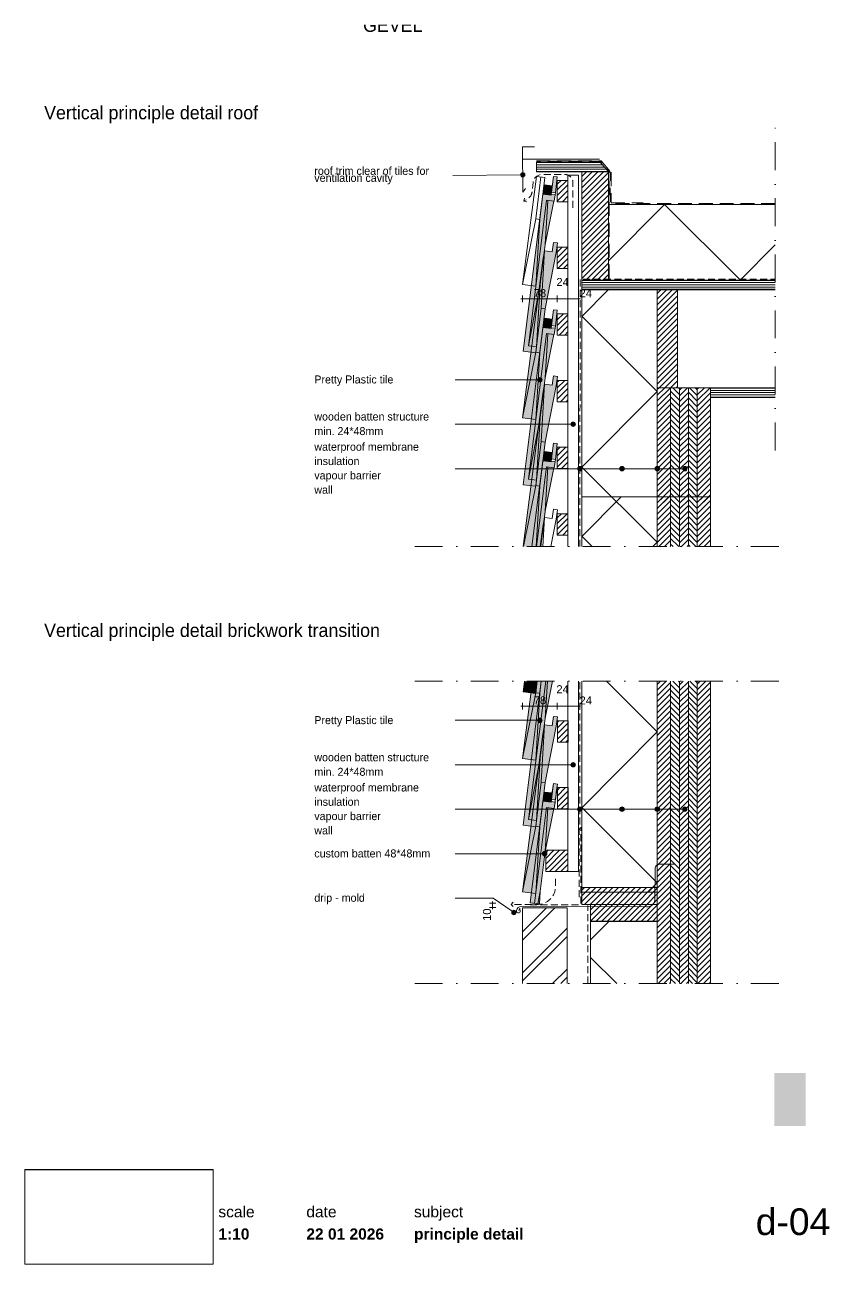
# Paper-space layout 'd-04 principle detail' of a CAD drawing. Header units: millimetres. Extents: x 14 to 195, y 11 to 290.
import ezdxf
from ezdxf.xclip import XClip

# ---------------------------------------------------------------- set-up
doc = ezdxf.new("R2010")
doc.units = ezdxf.units.MM
doc.header["$MEASUREMENT"] = 0
doc.header["$XCLIPFRAME"] = 0
for name, pattern in [('B0302', [12.51, 6.26, -3.125, 0, -3.125]), ('B0701', [2.3412, 1.56, -0.7812]), ('B0703', [4.687, 3.125, -1.562]), ('Wipeout_Contour', [1000, 0, -1000])]:
    doc.linetypes.add(name, pattern=pattern)
for name, color, linetype in [('#01', 7, 'Continuous'), ('00 tegels', 7, 'Continuous'), ('Dim - 1_50_100', 7, 'Continuous'), ('Info - 1_50_100', 7, 'Continuous'), ('Info - 1_5_10', 7, 'Continuous'), ('Info - Nederlands', 7, 'Continuous')]:
    doc.layers.add(name, color=color, linetype=linetype)
doc.styles.add('GENERATED_STYLE_1', font='HelveticaNeue.ttc')
doc.styles.add('GENERATED_STYLE_2', font='HelveticaNeue.ttc')
doc.styles.add('GENERATED_STYLE_3', font='Helvetica.ttc')
doc.styles.add('GENERATED_STYLE_4', font='')
doc.styles.get('GENERATED_STYLE_4').set_extended_font_data('Work Sans')
picture_1 = doc.add_image_def('image1.png', size_in_pixel=(317, 159))
pattern_1 = [(45, (-724.6714, -74.7153), (-0.6363961, 0.6363961), [])]
pattern_2 = [(315, (-724.6714, -74.7153), (0.6363961, 0.6363961), [])]
pattern_3 = [(45, (-874.6714, -33.9487), (-0.6363961, 0.6363961), [])]
pattern_4 = [(315, (-874.6714, -33.9487), (0.6363961, 0.6363961), [])]

# ---------------------------------------------------------------- blocks, each defined once
blk = doc.blocks.new('Drawing_1_1', base_point=(-200, 60))
at = {"color": 2, "linetype": 'Continuous', "lineweight": 0}
for s, insert, char_height, attachment_point, style in [('\\A1;{\\pql;\\fHelvetica Neue|b0|i0|c0|p0;\\W1.000000;date}', (77.08, 24.14), 2.5, 1, 'GENERATED_STYLE_1'), ('\\A1;{\\pql;\\fHelvetica Neue|b0|i0|c0|p0;\\W1.000000;subject}', (101.31, 24.14), 2.5, 1, 'GENERATED_STYLE_1'), ('\\A1;{\\pqr;\\fHelvetica Neue|b0|i0|c0|p0;\\W1.000000;d-04}', (195, 23.65), 6, 3, 'GENERATED_STYLE_1'), ('\\A1;{\\pql;\\fHelvetica Neue|b1|i0|c0|p0;\\W1.000000;22 01 2026}', (77.08, 19.14), 2.5, 1, 'GENERATED_STYLE_2'), ('\\A1;{\\pql;\\fHelvetica Neue|b1|i0|c0|p0;\\W1.000000;principle detail}', (101.31, 19.14), 2.5, 1, 'GENERATED_STYLE_2')]:
    blk.add_mtext(s, dxfattribs=dict(at, insert=insert, char_height=char_height, attachment_point=attachment_point, style=style))
at = {"color": 254, "linetype": 'Wipeout_Contour', "lineweight": 0, "ltscale": 174.062972}
blk.add_wipeout([(13.71, 11.09), (56.11, 11.09), (56.11, 32.35), (13.71, 32.35)], dxfattribs=at)
at = {"color": 2, "linetype": 'Continuous', "lineweight": 0, "char_height": 2.5, "attachment_point": 1}
for s, insert, style in [('\\A1;{\\pql;\\fHelvetica Neue|b0|i0|c0|p0;\\W1.000000;scale}', (57.28, 24.14), 'GENERATED_STYLE_1'), ('\\A1;{\\pql;\\fHelvetica Neue|b1|i0|c0|p0;\\W1.000000;1:10}', (57.28, 19.14), 'GENERATED_STYLE_2')]:
    blk.add_mtext(s, dxfattribs=dict(at, insert=insert, style=style))
at = {"color": 9, "lineweight": 0}
image = blk.add_image(picture_1, insert=(13.71, 11.09), size_in_units=(42.4, 21.27), dxfattribs=at)
image.set_boundary_path([(-0.5, -0.5), (316.5, 158.5)])
blk = doc.blocks.new('Drawing_2_1', base_point=(-724.67, -74.72))
at = {"layer": '#01', "linetype": 'Continuous', "lineweight": 0, "true_color": 0x000000}
for points in [[(125.28, 256.15), (125.32, 255.95), (125.43, 255.79), (125.59, 255.68), (125.78, 255.65), (125.97, 255.68), (126.14, 255.79), (126.24, 255.95), (126.28, 256.15), (126.24, 256.34), (126.14, 256.5), (125.97, 256.61), (125.78, 256.65), (125.59, 256.61), (125.43, 256.5), (125.32, 256.34)], [(129.13, 210.03), (129.17, 209.83), (129.28, 209.67), (129.44, 209.56), (129.63, 209.53), (129.82, 209.56), (129.98, 209.67), (130.09, 209.83), (130.13, 210.03), (130.09, 210.22), (129.98, 210.38), (129.82, 210.49), (129.63, 210.53), (129.44, 210.49), (129.28, 210.38), (129.17, 210.22)], [(136.63, 200.03), (136.67, 199.83), (136.78, 199.67), (136.94, 199.56), (137.13, 199.53), (137.32, 199.56), (137.49, 199.67), (137.6, 199.83), (137.63, 200.03), (137.6, 200.22), (137.49, 200.38), (137.32, 200.49), (137.13, 200.53), (136.94, 200.49), (136.78, 200.38), (136.67, 200.22)], [(138.15, 190.03), (138.19, 189.83), (138.3, 189.67), (138.46, 189.56), (138.65, 189.53), (138.84, 189.56), (139, 189.67), (139.11, 189.83), (139.15, 190.03), (139.11, 190.22), (139, 190.38), (138.84, 190.49), (138.65, 190.53), (138.46, 190.49), (138.3, 190.38), (138.19, 190.22)], [(147.62, 190.03), (147.66, 189.83), (147.77, 189.67), (147.93, 189.56), (148.12, 189.53), (148.31, 189.56), (148.47, 189.67), (148.58, 189.83), (148.62, 190.03), (148.58, 190.22), (148.47, 190.38), (148.31, 190.49), (148.12, 190.53), (147.93, 190.49), (147.77, 190.38), (147.66, 190.22)], [(155.56, 190.03), (155.6, 189.83), (155.71, 189.67), (155.87, 189.56), (156.06, 189.53), (156.26, 189.56), (156.42, 189.67), (156.53, 189.83), (156.56, 190.03), (156.53, 190.22), (156.42, 190.38), (156.26, 190.49), (156.06, 190.53), (155.87, 190.49), (155.71, 190.38), (155.6, 190.22)], [(161.78, 190.03), (161.82, 189.83), (161.93, 189.67), (162.09, 189.56), (162.28, 189.53), (162.48, 189.56), (162.64, 189.67), (162.75, 189.83), (162.78, 190.03), (162.75, 190.22), (162.64, 190.38), (162.48, 190.49), (162.28, 190.53), (162.09, 190.49), (161.93, 190.38), (161.82, 190.22)]]:
    blk.add_hatch(color=18, dxfattribs=at).paths.add_polyline_path(points)
at = {"layer": '00 tegels', "linetype": 'Continuous', "lineweight": 0, "true_color": 0xe4e7e8}
for points in [[(133.56, 255.67), (132.67, 255.78), (132.22, 252.22), (133.12, 252.11)], [(128.71, 216.07), (128.89, 217.47), (127.04, 217.7), (131.16, 250.41), (132.88, 250.2), (133.06, 251.61), (132.16, 251.72), (132.14, 251.57), (130.3, 251.81), (125.84, 216.43)], [(133.56, 225.67), (132.67, 225.78), (132.22, 222.22), (133.12, 222.11)], [(128.71, 186.07), (128.89, 187.47), (127.04, 187.7), (131.16, 220.41), (132.88, 220.2), (133.06, 221.61), (132.16, 221.72), (132.14, 221.57), (130.3, 221.81), (125.84, 186.43)], [(133.56, 195.67), (132.67, 195.78), (132.22, 192.22), (133.12, 192.11)], [(130.3, 191.81), (127.86, 172.5), (128.9, 172.5), (131.16, 190.41), (132.88, 190.2), (133.06, 191.61), (132.16, 191.72), (132.14, 191.57)]]:
    blk.add_hatch(color=254, dxfattribs=at).paths.add_polyline_path(points)
at = {"layer": '00 tegels', "linetype": 'Continuous', "lineweight": 0, "true_color": 0xffffff}
for points in [[(128.72, 201.09), (129.59, 216.1), (130.84, 226.02), (133.3, 238.68), (133.57, 240.8), (132.67, 240.91), (132.4, 238.81), (130.71, 239.02), (130.29, 236.91), (125.75, 201.47)], [(130.29, 206.91), (125.88, 172.5), (128.8, 172.5), (129.59, 186.1), (130.84, 196.02), (133.3, 208.68), (133.57, 210.8), (132.67, 210.91), (132.4, 208.81), (130.71, 209.02)]]:
    blk.add_hatch(color=7, dxfattribs=at).paths.add_polyline_path(points)
at = {"layer": 'Info - 1_50_100', "linetype": 'Continuous', "lineweight": 0, "true_color": 0x000000}
h = blk.add_hatch(dxfattribs=at)
h.set_pattern_fill('325_Houtachtig_plaatmate_E0', color=18, style=0, pattern_type=2)
h.set_pattern_definition([(0, (212.89555, 257.8889), (0, 0.5), [])])
h.paths.add_polyline_path([(145.06, 256.79), (143.19, 258.99), (128.87, 258.99), (128.87, 256.79)])
h = blk.add_hatch(dxfattribs=at)
h.set_pattern_fill('415_Isolatie_ruit_0001', color=18, style=0, pattern_type=2)
h.set_pattern_definition([(135.15, (140.785, 232.472), (16.881, 16.97), []), (225.15, (140.785, 232.472), (-17.06, 16.97), [])])
h.paths.add_polyline_path([(182.6, 249.47), (145.06, 249.47), (145.06, 232.47), (182.6, 232.47)])
h = blk.add_hatch(dxfattribs=at)
h.set_pattern_fill('325_Houtachtig_plaatmate_E0', color=18, style=0, pattern_type=2)
h.set_pattern_definition([(0, (222.22263, 231.37245), (0, 0.5), [])])
h.paths.add_polyline_path([(139.06, 230.27), (182.6, 230.27), (182.6, 232.47), (139.06, 232.47)])
h = blk.add_hatch(dxfattribs=at)
h.set_pattern_fill('415_Isolatie_ruit_0001', color=18, style=0, pattern_type=2)
h.set_pattern_definition([(45.15, (139.065, 224.284), (-16.97, 16.881), []), (135.15, (139.065, 224.284), (16.97, 17.06), [])])
h.paths.add_polyline_path([(139.06, 230.27), (139.06, 172.5), (156.06, 172.5), (156.06, 230.27)])
h = blk.add_hatch(dxfattribs=at)
h.set_pattern_fill('310_Naaldhout__01__0001', color=18, style=0, pattern_type=2)
h.set_pattern_definition(pattern_1)
h.paths.add_polyline_path([(156.06, 208.24), (156.06, 172.5), (159.06, 172.5), (159.06, 208.24)])
h = blk.add_hatch(dxfattribs=at)
h.set_pattern_fill('310_Naaldhout__02__0001', color=18, style=0, pattern_type=2)
h.set_pattern_definition(pattern_2)
h.paths.add_polyline_path([(159.06, 208.24), (159.06, 172.5), (161.06, 172.5), (161.06, 208.24)])
h = blk.add_hatch(dxfattribs=at)
h.set_pattern_fill('310_Naaldhout__01__0001', color=18, style=0, pattern_type=2)
h.set_pattern_definition(pattern_1)
h.paths.add_polyline_path([(161.06, 208.24), (161.06, 172.5), (163.06, 172.5), (163.06, 208.24)])
h = blk.add_hatch(dxfattribs=at)
h.set_pattern_fill('310_Naaldhout__02__0001', color=18, style=0, pattern_type=2)
h.set_pattern_definition(pattern_2)
h.paths.add_polyline_path([(163.06, 208.24), (163.06, 172.5), (165.06, 172.5), (165.06, 208.24)])
h = blk.add_hatch(dxfattribs=at)
h.set_pattern_fill('310_Naaldhout__01__0001', color=18, style=0, pattern_type=2)
h.set_pattern_definition(pattern_1)
h.paths.add_polyline_path([(165.06, 208.24), (165.06, 172.5), (168.06, 172.5), (168.06, 208.24)])
h = blk.add_hatch(dxfattribs=at)
h.set_pattern_fill('325_Houtachtig_plaatmate_E0', color=18, style=0, pattern_type=2)
h.set_pattern_definition([(0, (251.22263, 207.14105), (0, 0.5), [])])
h.paths.add_polyline_path([(168.06, 206.04), (182.6, 206.04), (182.6, 208.24), (168.06, 208.24)])
h = blk.add_hatch(dxfattribs=at)
h.set_pattern_fill('415_Isolatie_ruit_0001', color=18, style=0, pattern_type=2)
h.set_pattern_definition([(45.152, (139.065, 106.92), (-16.97, 16.881), []), (135.152, (139.065, 106.92), (16.97, 17.0605), [])])
h.paths.add_polyline_path([(139.06, 183.73), (139.06, 172.5), (156.06, 172.5), (156.06, 183.73)])
h = blk.add_hatch(dxfattribs=at)
h.set_pattern_fill('310_Naaldhout__01__0001', color=18, style=0, pattern_type=2)
h.set_pattern_definition(pattern_1)
h.paths.add_polyline_path([(156.06, 183.73), (156.06, 172.5), (159.06, 172.5), (159.06, 183.73)])
h = blk.add_hatch(dxfattribs=at)
h.set_pattern_fill('310_Naaldhout__02__0001', color=18, style=0, pattern_type=2)
h.set_pattern_definition(pattern_2)
h.paths.add_polyline_path([(159.06, 183.73), (159.06, 172.5), (161.06, 172.5), (161.06, 183.73)])
h = blk.add_hatch(dxfattribs=at)
h.set_pattern_fill('310_Naaldhout__01__0001', color=18, style=0, pattern_type=2)
h.set_pattern_definition(pattern_1)
h.paths.add_polyline_path([(161.06, 183.73), (161.06, 172.5), (163.06, 172.5), (163.06, 183.73)])
h = blk.add_hatch(dxfattribs=at)
h.set_pattern_fill('310_Naaldhout__02__0001', color=18, style=0, pattern_type=2)
h.set_pattern_definition(pattern_2)
h.paths.add_polyline_path([(163.06, 183.73), (163.06, 172.5), (165.06, 172.5), (165.06, 183.73)])
h = blk.add_hatch(dxfattribs=at)
h.set_pattern_fill('310_Naaldhout__01__0001', color=18, style=0, pattern_type=2)
h.set_pattern_definition(pattern_1)
h.paths.add_polyline_path([(165.06, 183.73), (165.06, 172.5), (168.06, 172.5), (168.06, 183.73)])
at = {"layer": 'Info - 1_5_10', "linetype": 'Continuous', "lineweight": 0, "true_color": 0x99a3a6}
h = blk.add_hatch(dxfattribs=at)
h.set_pattern_fill('310_Naaldhout__01__0001', color=253, style=0, pattern_type=2)
h.set_pattern_definition(pattern_1)
h.paths.add_polyline_path([(139.06, 256.79), (139.06, 232.47), (145.06, 232.47), (145.06, 256.79)])
at = {"layer": 'Info - 1_5_10', "linetype": 'Continuous', "lineweight": 0, "true_color": 0xe9ebeb}
for points in [[(130.7, 253.89), (130.3, 251.81), (132.14, 251.57), (132.41, 253.68)], [(131.04, 250.43), (127.04, 217.7), (128.89, 217.47), (129.72, 231.48), (130.85, 240.48), (132.74, 250.21)], [(130.7, 223.89), (130.3, 221.81), (132.14, 221.57), (132.41, 223.68)], [(131.04, 220.43), (127.04, 187.7), (128.89, 187.47), (129.72, 201.48), (130.85, 210.48), (132.74, 220.21)], [(130.7, 193.89), (130.3, 191.81), (132.14, 191.57), (132.41, 193.68)], [(131.04, 190.43), (128.85, 172.5), (129.85, 172.5), (130.85, 180.48), (132.74, 190.21)]]:
    blk.add_hatch(color=254, dxfattribs=at).paths.add_polyline_path(points)
at = {"layer": 'Info - 1_5_10', "linetype": 'Continuous', "lineweight": 0, "true_color": 0x99a3a6}
h = blk.add_hatch(dxfattribs=at)
h.set_pattern_fill('310_Naaldhout__01__0001', color=253, style=0, pattern_type=2)
h.set_pattern_definition(pattern_1)
h.paths.add_polyline_path([(133.56, 254.89), (133.56, 250.09), (135.96, 250.09), (135.96, 254.89)])
h = blk.add_hatch(dxfattribs=at)
h.set_pattern_fill('310_Naaldhout__01__0001', color=253, style=0, pattern_type=2)
h.set_pattern_definition(pattern_1)
h.paths.add_polyline_path([(133.56, 239.89), (133.56, 235.09), (135.96, 235.09), (135.96, 239.89)])
h = blk.add_hatch(dxfattribs=at)
h.set_pattern_fill('310_Naaldhout__01__0001', color=253, style=0, pattern_type=2)
h.set_pattern_definition(pattern_1)
h.paths.add_polyline_path([(156.06, 230.27), (156.06, 208.24), (160.62, 208.24), (160.62, 230.27)])
h = blk.add_hatch(dxfattribs=at)
h.set_pattern_fill('310_Naaldhout__01__0001', color=253, style=0, pattern_type=2)
h.set_pattern_definition(pattern_1)
h.paths.add_polyline_path([(133.56, 224.89), (133.56, 220.09), (135.96, 220.09), (135.96, 224.89)])
h = blk.add_hatch(dxfattribs=at)
h.set_pattern_fill('310_Naaldhout__01__0001', color=253, style=0, pattern_type=2)
h.set_pattern_definition(pattern_1)
h.paths.add_polyline_path([(133.56, 209.89), (133.56, 205.09), (135.96, 205.09), (135.96, 209.89)])
h = blk.add_hatch(dxfattribs=at)
h.set_pattern_fill('310_Naaldhout__01__0001', color=253, style=0, pattern_type=2)
h.set_pattern_definition(pattern_1)
h.paths.add_polyline_path([(133.56, 194.89), (133.56, 190.09), (135.96, 190.09), (135.96, 194.89)])
h = blk.add_hatch(dxfattribs=at)
h.set_pattern_fill('310_Naaldhout__01__0001', color=253, style=0, pattern_type=2)
h.set_pattern_definition(pattern_1)
h.paths.add_polyline_path([(133.56, 179.89), (133.56, 175.09), (135.96, 175.09), (135.96, 179.89)])
at = {"layer": '#01', "color": 9, "linetype": 'Continuous', "lineweight": 0}
for p, q in [((125.28, 256.14), (110.06, 255.98)), ((132.22, 252.22), (132.16, 251.72)), ((133.12, 252.11), (133.06, 251.61)), ((132.22, 222.22), (132.16, 221.72)), ((133.12, 222.11), (133.06, 221.61)), ((129.13, 210.03), (110.55, 210.03)), ((136.63, 200.03), (110.55, 200.03)), ((155.56, 190.03), (110.55, 190.03)), ((138.15, 190.03), (110.55, 190.03)), ((161.78, 190.03), (116.77, 190.03)), ((147.62, 190.03), (118.95, 190.03)), ((132.22, 192.22), (132.16, 191.72)), ((133.12, 192.11), (133.06, 191.61))]:
    blk.add_line(p, q, dxfattribs=at)
at = {"layer": '#01', "color": 4, "linetype": 'Continuous', "lineweight": 0, "flags": 128}
blk.add_lwpolyline([(156.06, 172.5), (156.06, 183.73), (168.06, 183.73), (168.06, 172.5)], dxfattribs=at)
at = {"layer": '#01', "color": 1, "linetype": 'Continuous', "lineweight": 0}
for centre in [(125.78, 256.15), (129.63, 210.03), (137.13, 200.03), (138.65, 190.03), (148.12, 190.03), (156.06, 190.03), (162.28, 190.03)]:
    blk.add_circle(centre, 0.5, dxfattribs=at)
at = {"layer": '00 tegels', "color": 9, "linetype": 'Continuous', "lineweight": 0}
blk.add_line((125.76, 259.63), (143.08, 259.63), dxfattribs=at)
at = {"layer": '00 tegels', "color": 253, "linetype": 'Continuous', "lineweight": 0, "true_color": 0x99a3a6}
for p, q in [((125.75, 231.47), (128.87, 255.79)), ((128.69, 246.22), (129.88, 255.66)), ((129.88, 255.66), (128.69, 246.22)), ((128.87, 255.79), (130.78, 255.55)), ((130.78, 255.55), (129.59, 246.1)), ((125.75, 231.47), (128.69, 246.22)), ((128.69, 246.22), (125.75, 231.47)), ((129.59, 246.1), (128.69, 246.22)), ((128.69, 246.22), (129.59, 246.1)), ((129.59, 246.1), (128.72, 231.09)), ((132.4, 238.81), (132.67, 240.91)), ((132.67, 240.91), (133.57, 240.8)), ((133.57, 240.8), (133.3, 238.68)), ((129.94, 226.14), (130.71, 239.02)), ((130.71, 239.02), (129.94, 226.14)), ((130.29, 236.91), (130.71, 239.02)), ((130.71, 239.02), (132.4, 238.81)), ((133.3, 238.68), (130.84, 226.02)), ((125.75, 201.47), (130.29, 236.91)), ((128.72, 231.09), (125.75, 231.47)), ((128.69, 216.22), (129.94, 226.14)), ((129.94, 226.14), (128.69, 216.22)), ((130.84, 226.02), (129.59, 216.1)), ((130.84, 226.02), (129.94, 226.14)), ((129.94, 226.14), (130.84, 226.02)), ((125.75, 201.47), (128.69, 216.22)), ((128.69, 216.22), (125.75, 201.47)), ((129.59, 216.1), (128.69, 216.22)), ((128.69, 216.22), (129.59, 216.1)), ((129.59, 216.1), (128.72, 201.09)), ((132.4, 208.81), (132.67, 210.91)), ((132.67, 210.91), (133.57, 210.8)), ((133.57, 210.8), (133.3, 208.68)), ((125.88, 172.5), (130.29, 206.91)), ((129.94, 196.14), (130.71, 209.02)), ((130.71, 209.02), (129.94, 196.14)), ((130.29, 206.91), (130.71, 209.02)), ((130.71, 209.02), (132.4, 208.81)), ((133.3, 208.68), (130.84, 196.02)), ((128.72, 201.09), (125.75, 201.47)), ((128.69, 186.22), (129.94, 196.14)), ((129.94, 196.14), (128.69, 186.22)), ((130.84, 196.02), (129.59, 186.1)), ((130.84, 196.02), (129.94, 196.14)), ((129.94, 196.14), (130.84, 196.02)), ((125.96, 172.5), (128.69, 186.22)), ((128.69, 186.22), (125.96, 172.5)), ((129.59, 186.1), (128.69, 186.22)), ((128.69, 186.22), (129.59, 186.1)), ((129.59, 186.1), (128.8, 172.5)), ((130.29, 176.92), (130.71, 179.03)), ((130.32, 172.5), (130.71, 179.03)), ((130.71, 179.03), (130.32, 172.5)), ((130.71, 179.03), (132.4, 178.82)), ((133.3, 178.69), (132.1, 172.5)), ((132.4, 178.82), (132.67, 180.92)), ((132.67, 180.92), (133.57, 180.81)), ((133.57, 180.81), (133.3, 178.69)), ((129.73, 172.5), (130.29, 176.92))]:
    blk.add_line(p, q, dxfattribs=at)
at = {"layer": '00 tegels', "color": 9, "linetype": 'Continuous', "lineweight": 0, "flags": 128}
for points in [[(126.39, 253.08), (125.82, 252.22), (125.72, 262.39), (128.46, 262.43)], [(132.41, 253.68), (130.7, 253.89), (130.3, 251.81)], [(132.33, 253.11), (132.27, 252.62)], [(132.74, 250.21), (130.85, 240.48), (131.43, 250.38)], [(129.72, 231.48), (130.85, 240.48)], [(132.41, 223.68), (130.7, 223.89), (130.3, 221.81)], [(132.33, 223.11), (132.27, 222.62)], [(132.74, 220.21), (130.85, 210.48), (131.43, 220.38)], [(129.72, 201.48), (130.85, 210.48)], [(132.41, 193.68), (130.7, 193.89), (130.3, 191.81)], [(132.33, 193.11), (132.27, 192.62)], [(132.74, 190.21), (130.85, 180.48), (131.43, 190.38)], [(129.85, 172.5), (130.85, 180.48)]]:
    blk.add_lwpolyline(points, dxfattribs=at)
at = {"layer": '00 tegels', "color": 2, "linetype": 'Continuous', "lineweight": 0, "flags": 128}
for points in [[(133.56, 255.67), (132.67, 255.78), (132.22, 252.22), (133.12, 252.11)], [(128.71, 216.07), (128.89, 217.47), (127.04, 217.7), (131.16, 250.41), (132.88, 250.2), (133.06, 251.61), (132.16, 251.72), (132.14, 251.57), (130.3, 251.81), (125.84, 216.43)], [(133.56, 225.67), (132.67, 225.78), (132.22, 222.22), (133.12, 222.11)], [(128.71, 186.07), (128.89, 187.47), (127.04, 187.7), (131.16, 220.41), (132.88, 220.2), (133.06, 221.61), (132.16, 221.72), (132.14, 221.57), (130.3, 221.81), (125.84, 186.43)], [(133.56, 195.67), (132.67, 195.78), (132.22, 192.22), (133.12, 192.11)]]:
    blk.add_lwpolyline(points, close=True, dxfattribs=at)
at = {"layer": '00 tegels', "color": 9, "linetype": 'Continuous', "lineweight": 0, "flags": 128}
for points in [[(128.89, 217.47), (129.72, 231.48), (127.04, 217.7)], [(128.89, 187.47), (129.72, 201.48), (127.04, 187.7)]]:
    blk.add_lwpolyline(points, close=True, dxfattribs=at)
at = {"layer": '00 tegels', "color": 2, "linetype": 'Continuous', "lineweight": 0, "flags": 128}
blk.add_lwpolyline([(128.9, 172.5), (131.16, 190.41), (132.88, 190.2), (133.06, 191.61), (132.16, 191.72), (132.14, 191.57), (130.3, 191.81), (127.86, 172.5)], dxfattribs=at)
at = {"layer": 'Dim - 1_50_100', "color": 1, "linetype": 'Continuous', "lineweight": 0}
for p, q in [((125.75, 227.49), (125.75, 228.99)), ((133.56, 227.49), (133.56, 228.99)), ((135.96, 227.49), (135.96, 228.99)), ((138.36, 227.49), (138.36, 228.99)), ((125.35, 228.24), (125.75, 228.24)), ((125.75, 228.24), (133.56, 228.24)), ((133.56, 228.24), (135.96, 228.24)), ((135.96, 228.24), (138.36, 228.24)), ((138.36, 228.24), (138.76, 228.24))]:
    blk.add_line(p, q, dxfattribs=at)
at = {"layer": 'Info - 1_50_100', "color": 2, "linetype": 'B0703', "lineweight": 0}
for p, q in [((128.85, 259.29), (143.45, 259.29)), ((143.45, 259.29), (145.66, 256.7)), ((145.66, 256.7), (145.66, 249.86)), ((145.66, 249.86), (152.9, 249.86))]:
    blk.add_line(p, q, dxfattribs=at)
at = {"layer": 'Info - 1_50_100', "color": 9, "linetype": 'Continuous', "lineweight": 0}
for q in [(126.15, 250.86), (126.71, 250.03)]:
    blk.add_line((126.01, 250.17), q, dxfattribs=at)
at = {"layer": 'Info - 1_50_100', "color": 3, "linetype": 'Continuous', "lineweight": 0}
for p, q in [((182.6, 230.27), (160.62, 230.27)), ((160.62, 230.27), (160.62, 208.24)), ((182.6, 208.24), (168.06, 208.24)), ((156.06, 172.5), (156.06, 180.95))]:
    blk.add_line(p, q, dxfattribs=at)
at = {"layer": 'Info - 1_50_100', "color": 4, "linetype": 'Continuous', "lineweight": 0}
for p, q in [((156.06, 172.5), (156.06, 208.24)), ((168.06, 208.24), (156.06, 208.24)), ((168.06, 172.5), (168.06, 208.24))]:
    blk.add_line(p, q, dxfattribs=at)
at = {"layer": 'Info - 1_50_100', "color": 2, "linetype": 'B0703', "lineweight": 0, "flags": 128}
for points in [[(182.6, 249.67), (145.49, 249.67), (145.49, 256.6), (143.28, 259.19), (128.87, 259.19)], [(145.26, 232.82), (145.26, 256.13)]]:
    blk.add_lwpolyline(points, dxfattribs=at)
at = {"layer": 'Info - 1_50_100', "color": 9, "linetype": 'Continuous', "lineweight": 0, "flags": 128}
blk.add_lwpolyline([(145.06, 256.79), (143.19, 258.99), (128.87, 258.99), (128.87, 256.79)], close=True, dxfattribs=at)
at = {"layer": 'Info - 1_50_100', "color": 9, "linetype": 'B0701', "lineweight": 0, "flags": 128}
blk.add_lwpolyline([(137.07, 248.72), (137.07, 254.2, 0.414214), (135.42, 256.2), (130.11, 256.2, 0.381601), (128.12, 254.43), (127.87, 252.26, -0.222166), (126.99, 250.81), (126.01, 250.17)], format="xyb", dxfattribs=at)
at = {"layer": 'Info - 1_50_100', "color": 9, "linetype": 'Continuous', "lineweight": 0, "flags": 128}
for points in [[(135.96, 172.5), (135.96, 256.09), (138.36, 256.09), (138.36, 172.5)], [(182.6, 232.47), (139.06, 232.47), (139.06, 230.27), (182.6, 230.27)], [(156.06, 172.5), (156.06, 208.24), (159.06, 208.24), (159.06, 172.5)], [(159.06, 172.5), (159.06, 208.24), (161.06, 208.24), (161.06, 172.5)], [(161.06, 172.5), (161.06, 208.24), (163.06, 208.24), (163.06, 172.5)], [(163.06, 172.5), (163.06, 208.24), (165.06, 208.24), (165.06, 172.5)], [(165.06, 172.5), (165.06, 208.24), (168.06, 208.24), (168.06, 172.5)], [(182.6, 208.24), (168.06, 208.24), (168.06, 206.04), (182.6, 206.04)], [(156.06, 172.5), (156.06, 183.73), (159.06, 183.73), (159.06, 172.5)], [(159.06, 172.5), (159.06, 183.73), (161.06, 183.73), (161.06, 172.5)], [(161.06, 172.5), (161.06, 183.73), (163.06, 183.73), (163.06, 172.5)], [(163.06, 172.5), (163.06, 183.73), (165.06, 183.73), (165.06, 172.5)], [(165.06, 172.5), (165.06, 183.73), (168.06, 183.73), (168.06, 172.5)]]:
    blk.add_lwpolyline(points, dxfattribs=at)
at = {"layer": 'Info - 1_50_100', "color": 1, "linetype": 'Continuous', "lineweight": 0, "flags": 128}
for points in [[(182.6, 232.47), (145.06, 232.47), (145.06, 249.47), (182.6, 249.47)], [(139.06, 172.5), (139.06, 230.27), (156.06, 230.27), (156.06, 172.5)], [(139.06, 172.5), (139.06, 183.73), (156.06, 183.73), (156.06, 172.5)]]:
    blk.add_lwpolyline(points, dxfattribs=at)
at = {"layer": 'Info - 1_50_100', "color": 2, "linetype": 'B0701', "lineweight": 0, "flags": 128}
blk.add_lwpolyline([(138.65, 172.5), (138.65, 186.06), (138.69, 232.67), (182.6, 232.65)], dxfattribs=at)
at = {"layer": 'Info - 1_5_10', "color": 2, "linetype": 'Continuous', "lineweight": 0, "flags": 128}
for points in [[(139.06, 256.79), (145.06, 256.79), (145.06, 232.47), (139.06, 232.47)], [(156.06, 230.27), (160.62, 230.27), (160.62, 208.24), (156.06, 208.24)]]:
    blk.add_lwpolyline(points, close=True, dxfattribs=at)
at = {"layer": 'Info - 1_5_10', "color": 1, "linetype": 'Continuous', "lineweight": 0, "flags": 128}
for points in [[(133.56, 254.89), (135.96, 254.89), (135.96, 250.09), (133.56, 250.09)], [(133.56, 239.89), (135.96, 239.89), (135.96, 235.09), (133.56, 235.09)], [(133.56, 224.89), (135.96, 224.89), (135.96, 220.09), (133.56, 220.09)], [(133.56, 209.89), (135.96, 209.89), (135.96, 205.09), (133.56, 205.09)], [(133.56, 194.89), (135.96, 194.89), (135.96, 190.09), (133.56, 190.09)], [(133.56, 179.89), (135.96, 179.89), (135.96, 175.09), (133.56, 175.09)]]:
    blk.add_lwpolyline(points, close=True, dxfattribs=at)
at = {"layer": 'Dim - 1_50_100', "color": 2, "linetype": 'Continuous', "lineweight": 0, "char_height": 1.8, "width": 2.8266, "attachment_point": 7, "style": 'GENERATED_STYLE_3'}
for s, insert in [('\\A1;{\\pql;\\fHelvetica|b0|i0|c0|p0;\\W1.000000;24}', (133.35, 231.12)), ('\\A1;{\\pql;\\fHelvetica|b0|i0|c0|p0;\\W1.000000;78}', (128.24, 228.6)), ('\\A1;{\\pql;\\fHelvetica|b0|i0|c0|p0;\\W1.000000;24}', (138.56, 228.6))]:
    blk.add_mtext(s, dxfattribs=dict(at, insert=insert))
at = {"layer": 'Info - Nederlands', "color": 2, "linetype": 'Continuous', "lineweight": 0, "insert": (89.84, 288.25), "char_height": 3, "width": 77.6083, "attachment_point": 7, "style": 'GENERATED_STYLE_4'}
blk.add_mtext('\\A1;{\\pql;\\fWork Sans|b0|i0|c0|p0;\\W1.000000;PRINCIPE DETAILS KOZIJN ACHTER IN GEVEL\\P\\pql;\\fWork Sans|b0|i0|c0|p0;\\W1.000000;}', dxfattribs=at)
at = {"layer": 'Info - Nederlands', "color": 2, "linetype": 'Continuous', "lineweight": 0, "char_height": 1.8, "width": 30.8877, "attachment_point": 4, "style": 'GENERATED_STYLE_4'}
for s, insert, line_spacing_factor in [('\\A1;{\\pql;\\fWork Sans|b0|i0|c0|p0;\\W1.000000;roof trim clear of tiles for ventilation cavity}', (78.87, 255.96), 0.526293), ('\\A1;{\\pql;\\fWork Sans|b0|i0|c0|p0;\\W1.000000;wooden batten structure\\P\\pql;\\fWork Sans|b0|i0|c0|p0;\\W1.000000;min. 24*48mm}', (78.87, 200.11), 1.089132)]:
    blk.add_mtext(s, dxfattribs=dict(at, insert=insert, line_spacing_factor=line_spacing_factor))
at = {"layer": 'Info - Nederlands', "color": 2, "linetype": 'Continuous', "lineweight": 0, "insert": (78.87, 209.83), "char_height": 1.8, "attachment_point": 4, "style": 'GENERATED_STYLE_4'}
blk.add_mtext('\\A1;{\\pql;\\fWork Sans|b0|i0|c0|p0;\\W1.000000;Pretty Plastic tile }', dxfattribs=at)
at = {"layer": 'Info - Nederlands', "color": 2, "linetype": 'Continuous', "lineweight": 0, "insert": (78.87, 190.12), "char_height": 1.8, "attachment_point": 4, "line_spacing_factor": 1.07353, "style": 'GENERATED_STYLE_4'}
blk.add_mtext('\\A1;{\\pql;\\fWork Sans|b0|i0|c0|p0;\\W1.000000;waterproof membrane\\P\\pql;\\fWork Sans|b0|i0|c0|p0;\\W1.000000;insulation\\P\\pql;\\fWork Sans|b0|i0|c0|p0;\\W1.000000;vapour barrier\\P\\pql;\\fWork Sans|b0|i0|c0|p0;\\W1.000000;wall}', dxfattribs=at)
blk = doc.blocks.new('Drawing_3_2', base_point=(-874.67, -33.95))
at = {"layer": '#01', "linetype": 'Continuous', "lineweight": 0, "true_color": 0x000000}
for points in [[(129.13, 133.43), (129.17, 133.24), (129.28, 133.07), (129.44, 132.97), (129.63, 132.93), (129.82, 132.97), (129.98, 133.07), (130.09, 133.24), (130.13, 133.43), (130.09, 133.62), (129.98, 133.78), (129.82, 133.89), (129.63, 133.93), (129.44, 133.89), (129.28, 133.78), (129.17, 133.62)], [(136.63, 123.43), (136.67, 123.24), (136.78, 123.07), (136.94, 122.97), (137.13, 122.93), (137.32, 122.97), (137.49, 123.07), (137.6, 123.24), (137.63, 123.43), (137.6, 123.62), (137.49, 123.78), (137.32, 123.89), (137.13, 123.93), (136.94, 123.89), (136.78, 123.78), (136.67, 123.62)], [(138.15, 113.43), (138.19, 113.24), (138.3, 113.07), (138.46, 112.97), (138.65, 112.93), (138.84, 112.97), (139, 113.07), (139.11, 113.24), (139.15, 113.43), (139.11, 113.62), (139, 113.78), (138.84, 113.89), (138.65, 113.93), (138.46, 113.89), (138.3, 113.78), (138.19, 113.62)], [(147.62, 113.43), (147.66, 113.24), (147.77, 113.07), (147.93, 112.97), (148.12, 112.93), (148.31, 112.97), (148.47, 113.07), (148.58, 113.24), (148.62, 113.43), (148.58, 113.62), (148.47, 113.78), (148.31, 113.89), (148.12, 113.93), (147.93, 113.89), (147.77, 113.78), (147.66, 113.62)], [(155.56, 113.43), (155.6, 113.24), (155.71, 113.07), (155.87, 112.97), (156.06, 112.93), (156.26, 112.97), (156.42, 113.07), (156.53, 113.24), (156.56, 113.43), (156.53, 113.62), (156.42, 113.78), (156.26, 113.89), (156.06, 113.93), (155.87, 113.89), (155.71, 113.78), (155.6, 113.62)], [(161.78, 113.43), (161.82, 113.24), (161.93, 113.07), (162.09, 112.97), (162.28, 112.93), (162.48, 112.97), (162.64, 113.07), (162.75, 113.24), (162.78, 113.43), (162.75, 113.62), (162.64, 113.78), (162.48, 113.89), (162.28, 113.93), (162.09, 113.89), (161.93, 113.78), (161.82, 113.62)], [(130.22, 103.43), (130.26, 103.24), (130.37, 103.07), (130.53, 102.97), (130.72, 102.93), (130.91, 102.97), (131.08, 103.07), (131.18, 103.24), (131.22, 103.43), (131.18, 103.62), (131.08, 103.78), (130.91, 103.89), (130.72, 103.93), (130.53, 103.89), (130.37, 103.78), (130.26, 103.62)], [(123.29, 90.2), (123.32, 90.01), (123.43, 89.84), (123.59, 89.74), (123.79, 89.7), (123.98, 89.74), (124.14, 89.84), (124.25, 90.01), (124.29, 90.2), (124.25, 90.39), (124.14, 90.55), (123.98, 90.66), (123.79, 90.7), (123.59, 90.66), (123.43, 90.55), (123.32, 90.39)]]:
    blk.add_hatch(color=18, dxfattribs=at).paths.add_polyline_path(points)
at = {"layer": '00 tegels', "linetype": 'Continuous', "lineweight": 0, "true_color": 0xffffff}
for points in [[(127.97, 142.22), (125.75, 124.87), (128.72, 124.5), (129.59, 139.5), (129.93, 142.22)], [(127.04, 111.11), (128.89, 110.88), (129.72, 124.89), (130.91, 134.18), (132.47, 142.22), (130.96, 142.22)], [(127.04, 141.11), (128.89, 140.88), (128.97, 142.22), (127.18, 142.22)], [(128.72, 94.5), (129.59, 109.5), (130.84, 119.43), (133.3, 132.08), (133.57, 134.2), (132.67, 134.31), (132.4, 132.21), (130.71, 132.42), (130.29, 130.31), (125.75, 94.87)], [(130.7, 117.3), (130.3, 115.21), (132.14, 114.98), (132.41, 117.09)], [(129.55, 92.12), (129.72, 94.89), (130.91, 104.18), (132.74, 113.62), (131.16, 113.82), (128.45, 92.26)]]:
    blk.add_hatch(color=7, dxfattribs=at).paths.add_polyline_path(points)
at = {"layer": '00 tegels', "linetype": 'Continuous', "lineweight": 0, "true_color": 0xe4e7e8}
for points in [[(125.84, 109.84), (128.71, 109.48), (128.89, 110.88), (127.04, 111.11), (130.96, 142.22), (129.92, 142.22)], [(125.84, 139.84), (128.71, 139.48), (128.89, 140.88), (127.04, 141.11), (127.18, 142.22), (126.14, 142.22)], [(133.57, 119.08), (132.67, 119.19), (132.22, 115.63), (133.12, 115.52)], [(130.3, 115.21), (127.42, 92.39), (128.45, 92.26), (131.16, 113.82), (132.88, 113.61), (133.06, 115.02), (132.16, 115.13), (132.14, 114.98)]]:
    blk.add_hatch(color=254, dxfattribs=at).paths.add_polyline_path(points)
at = {"layer": 'Info - 1_50_100', "linetype": 'Continuous', "lineweight": 0, "true_color": 0x000000}
h = blk.add_hatch(dxfattribs=at)
h.set_pattern_fill('415_Isolatie_ruit_0002', color=18, style=0, pattern_type=2)
h.set_pattern_definition([(45.15, (139.065, 147.686), (-16.97, 16.881), []), (135.15, (139.065, 147.686), (16.97, 17.06), [])])
h.paths.add_polyline_path([(156.06, 142.22), (139.06, 142.22), (139.06, 94.79), (156.06, 94.79)])
h = blk.add_hatch(dxfattribs=at)
h.set_pattern_fill('310_Naaldhout__01__0002', color=18, style=0, pattern_type=2)
h.set_pattern_definition(pattern_3)
h.paths.add_polyline_path([(156.06, 74.22), (159.06, 74.22), (159.06, 142.22), (156.06, 142.22)])
h = blk.add_hatch(dxfattribs=at)
h.set_pattern_fill('310_Naaldhout__02__0002', color=18, style=0, pattern_type=2)
h.set_pattern_definition(pattern_4)
h.paths.add_polyline_path([(159.06, 74.22), (161.06, 74.22), (161.06, 142.22), (159.06, 142.22)])
h = blk.add_hatch(dxfattribs=at)
h.set_pattern_fill('310_Naaldhout__01__0002', color=18, style=0, pattern_type=2)
h.set_pattern_definition(pattern_3)
h.paths.add_polyline_path([(161.06, 74.22), (163.06, 74.22), (163.06, 142.22), (161.06, 142.22)])
h = blk.add_hatch(dxfattribs=at)
h.set_pattern_fill('310_Naaldhout__02__0002', color=18, style=0, pattern_type=2)
h.set_pattern_definition(pattern_4)
h.paths.add_polyline_path([(163.06, 74.22), (165.06, 74.22), (165.06, 142.22), (163.06, 142.22)])
h = blk.add_hatch(dxfattribs=at)
h.set_pattern_fill('310_Naaldhout__01__0002', color=18, style=0, pattern_type=2)
h.set_pattern_definition(pattern_3)
h.paths.add_polyline_path([(165.06, 74.22), (168.06, 74.22), (168.06, 142.22), (165.06, 142.22)])
h = blk.add_hatch(dxfattribs=at)
h.set_pattern_fill('310_Naaldhout__01__0002', color=18, style=0, pattern_type=2)
h.set_pattern_definition(pattern_3)
h.paths.add_polyline_path([(139.06, 95.79), (139.06, 91.99), (156.06, 91.99), (156.06, 95.79)])
h = blk.add_hatch(dxfattribs=at)
h.set_pattern_fill('145_Baksteen_0002', color=18, style=0, pattern_type=2)
h.set_pattern_definition([(45, (-874.6714, -33.9487), (-4.596194, 4.596194), []), (45, (-875.5906, -33.0294), (-4.596194, 4.596194), [])])
h.paths.add_polyline_path([(135.75, 91.22), (125.75, 91.22), (125.75, 74.22), (135.75, 74.22)])
h = blk.add_hatch(dxfattribs=at)
h.set_pattern_fill('310_Naaldhout__01__0002', color=18, style=0, pattern_type=2)
h.set_pattern_definition(pattern_3)
h.paths.add_polyline_path([(141.06, 91.99), (141.06, 88.19), (156.06, 88.19), (156.06, 91.99)])
h = blk.add_hatch(dxfattribs=at)
h.set_pattern_fill('415_Isolatie_ruit_0002', color=18, style=0, pattern_type=2)
h.set_pattern_definition([(45.15, (139.065, 14.174), (-16.97, 16.881), []), (135.15, (139.065, 14.174), (16.97, 17.0605), [])])
h.paths.add_polyline_path([(141.06, 88.26), (141.06, 74.22), (156.06, 74.22), (156.06, 88.26)])
at = {"layer": 'Info - 1_5_10', "linetype": 'Continuous', "lineweight": 0, "true_color": 0x99a3a6}
h = blk.add_hatch(dxfattribs=at)
h.set_pattern_fill('310_Naaldhout__01__0002', color=253, style=0, pattern_type=2)
h.set_pattern_definition(pattern_3)
h.paths.add_polyline_path([(133.61, 133.29), (133.61, 128.49), (136.01, 128.49), (136.01, 133.29)])
h = blk.add_hatch(dxfattribs=at)
h.set_pattern_fill('310_Naaldhout__01__0002', color=253, style=0, pattern_type=2)
h.set_pattern_definition(pattern_3)
h.paths.add_polyline_path([(133.61, 118.29), (133.61, 113.49), (136.01, 113.49), (136.01, 118.29)])
h = blk.add_hatch(dxfattribs=at)
h.set_pattern_fill('310_Naaldhout__01__0002', color=253, style=0, pattern_type=2)
h.set_pattern_definition(pattern_3)
h.paths.add_polyline_path([(130.95, 104.19), (130.95, 99.39), (135.96, 99.39), (135.96, 104.19)])
at = {"layer": '#01', "color": 9, "linetype": 'Continuous', "lineweight": 0}
for p, q in [((129.13, 133.43), (110.55, 133.43)), ((136.63, 123.43), (110.55, 123.43)), ((155.56, 113.43), (110.55, 113.43)), ((138.15, 113.43), (110.55, 113.43)), ((161.78, 113.43), (116.77, 113.43)), ((147.62, 113.43), (118.95, 113.43)), ((130.22, 103.43), (110.55, 103.43)), ((119.1, 93.43), (110.55, 93.43)), ((123.37, 90.48), (119.1, 93.43)), ((127.42, 92.39), (129.55, 92.12)), ((168.06, 88.2), (168.06, 74.22))]:
    blk.add_line(p, q, dxfattribs=at)
at = {"layer": '#01', "color": 2, "linetype": 'B0701', "lineweight": 0, "flags": 128}
blk.add_lwpolyline([(127.42, 91.94), (138.86, 91.94), (138.86, 109.38)], dxfattribs=at)
at = {"layer": '#01', "color": 1, "linetype": 'Continuous', "lineweight": 0}
for centre in [(129.63, 133.43), (137.13, 123.43), (138.65, 113.43), (148.12, 113.43), (156.06, 113.43), (162.28, 113.43), (130.72, 103.43), (123.79, 90.2)]:
    blk.add_circle(centre, 0.5, dxfattribs=at)
at = {"layer": '00 tegels', "color": 253, "linetype": 'Continuous', "lineweight": 0, "true_color": 0x99a3a6}
for p, q in [((125.75, 124.87), (127.97, 142.22)), ((128.69, 139.62), (129.02, 142.22)), ((129.02, 142.22), (128.69, 139.62)), ((129.93, 142.22), (129.59, 139.5)), ((125.75, 124.87), (128.69, 139.62)), ((128.69, 139.62), (125.75, 124.87)), ((129.59, 139.5), (128.69, 139.62)), ((128.69, 139.62), (129.59, 139.5)), ((129.59, 139.5), (128.72, 124.5)), ((132.4, 132.21), (132.67, 134.31)), ((132.67, 134.31), (133.57, 134.2)), ((133.57, 134.2), (133.3, 132.08)), ((129.94, 119.54), (130.71, 132.42)), ((130.71, 132.42), (129.94, 119.54)), ((130.29, 130.31), (130.71, 132.42)), ((130.71, 132.42), (132.4, 132.21)), ((133.3, 132.08), (130.84, 119.43)), ((125.75, 94.87), (130.29, 130.31)), ((128.72, 124.5), (125.75, 124.87)), ((128.69, 109.62), (129.94, 119.54)), ((129.94, 119.54), (128.69, 109.62)), ((130.84, 119.43), (129.59, 109.5)), ((130.84, 119.43), (129.94, 119.54)), ((129.94, 119.54), (130.84, 119.43)), ((125.75, 94.87), (128.69, 109.62)), ((128.69, 109.62), (125.75, 94.87)), ((129.59, 109.5), (128.69, 109.62)), ((128.69, 109.62), (129.59, 109.5)), ((129.59, 109.5), (128.72, 94.5)), ((128.72, 94.5), (125.75, 94.87))]:
    blk.add_line(p, q, dxfattribs=at)
at = {"layer": '00 tegels', "color": 2, "linetype": 'Continuous', "lineweight": 0}
for p, q in [((125.84, 109.84), (129.92, 142.22)), ((125.84, 139.84), (126.14, 142.22)), ((130.96, 142.22), (127.04, 111.11)), ((127.18, 142.22), (127.04, 141.11)), ((128.71, 139.48), (125.84, 139.84)), ((127.04, 141.11), (128.89, 140.88)), ((128.89, 140.88), (128.71, 139.48)), ((132.43, 117.29), (132.67, 119.19)), ((132.67, 119.19), (133.57, 119.08)), ((133.57, 119.08), (133.32, 117.17)), ((127.42, 92.39), (130.3, 115.21)), ((130.3, 115.21), (132.14, 114.98)), ((132.14, 114.98), (132.38, 116.89)), ((133.27, 116.78), (132.88, 113.61)), ((131.16, 113.82), (128.45, 92.26)), ((132.88, 113.61), (131.16, 113.82)), ((128.71, 109.48), (125.84, 109.84)), ((127.04, 111.11), (128.89, 110.88)), ((128.89, 110.88), (128.71, 109.48))]:
    blk.add_line(p, q, dxfattribs=at)
at = {"layer": '00 tegels', "color": 9, "linetype": 'Continuous', "lineweight": 0}
for p, q in [((127.04, 141.11), (127.25, 142.22)), ((128.97, 142.22), (128.89, 140.88)), ((132.47, 142.22), (130.85, 133.89)), ((130.85, 133.89), (131.34, 142.22)), ((128.89, 140.88), (127.04, 141.11)), ((129.72, 124.89), (130.85, 133.89)), ((127.04, 111.11), (129.72, 124.89)), ((129.72, 124.89), (128.89, 110.88)), ((130.7, 117.3), (130.3, 115.21)), ((132.41, 117.08), (130.7, 117.3)), ((132.43, 117.29), (132.38, 116.89)), ((133.32, 117.17), (133.27, 116.78)), ((132.74, 113.62), (130.85, 103.89)), ((130.86, 103.89), (131.45, 113.79)), ((128.89, 110.88), (127.04, 111.11)), ((129.72, 94.89), (130.85, 103.89)), ((129.19, 92.17), (129.72, 94.89)), ((129.72, 94.89), (129.55, 92.12))]:
    blk.add_line(p, q, dxfattribs=at)
at = {"layer": '00 tegels', "color": 9, "linetype": 'Continuous', "lineweight": 0, "flags": 128}
for points in [[(132.41, 117.08), (130.7, 117.3), (130.3, 115.21)], [(132.34, 116.52), (132.27, 116.03)], [(132.74, 113.62), (130.85, 103.89), (131.44, 113.79)], [(129.72, 94.89), (130.85, 103.89)]]:
    blk.add_lwpolyline(points, dxfattribs=at)
at = {"layer": '00 tegels', "color": 2, "linetype": 'Continuous', "lineweight": 0, "flags": 128}
for points in [[(133.57, 119.08), (132.67, 119.19), (132.22, 115.63), (133.12, 115.52)], [(130.3, 115.21), (127.42, 92.39), (128.45, 92.26), (131.16, 113.82), (132.88, 113.61), (133.06, 115.02), (132.16, 115.13), (132.14, 114.98)]]:
    blk.add_lwpolyline(points, close=True, dxfattribs=at)
at = {"layer": 'Dim - 1_50_100', "color": 1, "linetype": 'Continuous', "lineweight": 0}
for p, q in [((125.35, 136.64), (125.75, 136.64)), ((125.75, 135.89), (125.75, 137.39)), ((125.75, 136.64), (133.56, 136.64)), ((133.56, 135.89), (133.56, 137.39)), ((133.56, 136.64), (135.96, 136.64)), ((135.96, 135.89), (135.96, 137.39)), ((135.96, 136.64), (138.36, 136.64)), ((138.36, 135.89), (138.36, 137.39)), ((138.36, 136.64), (138.76, 136.64)), ((119.76, 92.29), (118.26, 92.29)), ((119.01, 92.29), (119.01, 92.69)), ((119.01, 91.34), (119.01, 92.29)), ((119.76, 91.34), (118.26, 91.34)), ((119.01, 90.94), (119.01, 91.34))]:
    blk.add_line(p, q, dxfattribs=at)
at = {"layer": 'Info - 1_50_100', "color": 3, "linetype": 'Continuous', "lineweight": 0}
blk.add_line((156.06, 92), (156.06, 142.22), dxfattribs=at)
at = {"layer": 'Info - 1_50_100', "color": 9, "linetype": 'Continuous', "lineweight": 0}
for q in [(123.64, 92.53), (123.64, 91.53)]:
    blk.add_line((123.14, 92.03), q, dxfattribs=at)
at = {"layer": 'Info - 1_50_100', "color": 9, "linetype": 'Continuous', "lineweight": 0, "flags": 128}
for points in [[(138.36, 142.22), (138.36, 99.39), (135.96, 99.39), (135.96, 142.22)], [(156.06, 74.22), (156.06, 142.22)], [(159.06, 142.22), (159.06, 74.22)], [(159.06, 74.22), (159.06, 142.22)], [(161.06, 142.22), (161.06, 74.22)], [(161.06, 74.22), (161.06, 142.22)], [(163.06, 142.22), (163.06, 74.22)], [(163.06, 74.22), (163.06, 142.22)], [(165.06, 142.22), (165.06, 74.22)], [(165.06, 74.22), (165.06, 142.22)], [(168.06, 142.22), (168.06, 74.22)]]:
    blk.add_lwpolyline(points, dxfattribs=at)
at = {"layer": 'Info - 1_50_100', "color": 2, "linetype": 'B0701', "lineweight": 0, "flags": 128}
for points in [[(138.49, 93.64), (138.49, 108.7), (138.65, 109.46), (138.65, 142.22)], [(140.44, 74.22), (140.44, 91.74)]]:
    blk.add_lwpolyline(points, dxfattribs=at)
at = {"layer": 'Info - 1_50_100', "color": 1, "linetype": 'Continuous', "lineweight": 0, "flags": 128}
for points in [[(156.06, 142.22), (156.06, 94.79), (139.06, 94.79), (139.06, 142.22)], [(141.06, 74.22), (141.06, 88.26), (156.06, 88.26), (156.06, 74.22)]]:
    blk.add_lwpolyline(points, dxfattribs=at)
at = {"layer": 'Info - 1_50_100', "color": 4, "linetype": 'Continuous', "lineweight": 0, "flags": 128}
for points in [[(156.06, 142.22), (156.06, 74.22)], [(168.06, 74.22), (168.06, 142.22)]]:
    blk.add_lwpolyline(points, dxfattribs=at)
at = {"layer": 'Info - 1_50_100', "color": 1, "linetype": 'Continuous', "lineweight": 0, "flags": 128}
blk.add_lwpolyline([(159.94, 101.06), (156.84, 101.05, 0.414214), (155.55, 100.05), (155.49, 93.01, -0.414214), (153.65, 91.48), (125.42, 91.54, 0.413443), (124.4, 90.63, 0.863633), (125.23, 90.34), (125.14, 91.16), (124.92, 90.65)], format="xyb", dxfattribs=at)
at = {"layer": 'Info - 1_50_100', "color": 9, "linetype": 'B0701', "lineweight": 0, "flags": 128}
blk.add_lwpolyline([(133.14, 97.78), (133.14, 96.03, -0.414214), (129.14, 92.03), (123.14, 92.03)], format="xyb", dxfattribs=at)
at = {"layer": 'Info - 1_50_100', "color": 2, "linetype": 'Continuous', "lineweight": 0, "flags": 128}
for points in [[(139.06, 95.79), (139.06, 91.99), (156.06, 91.99), (156.06, 95.79)], [(141.06, 91.99), (141.06, 88.19), (156.06, 88.19), (156.06, 91.99)]]:
    blk.add_lwpolyline(points, close=True, dxfattribs=at)
blk.add_lwpolyline([(125.75, 74.22), (125.75, 91.22), (135.75, 91.22), (135.75, 74.22)], dxfattribs=at)
at = {"layer": 'Info - 1_5_10', "color": 1, "linetype": 'Continuous', "lineweight": 0, "flags": 128}
for points in [[(133.61, 133.29), (136.01, 133.29), (136.01, 128.49), (133.61, 128.49)], [(133.61, 118.29), (136.01, 118.29), (136.01, 113.49), (133.61, 113.49)], [(130.95, 104.19), (135.96, 104.19), (135.96, 99.39), (130.95, 99.39)]]:
    blk.add_lwpolyline(points, close=True, dxfattribs=at)
at = {"layer": 'Dim - 1_50_100', "color": 2, "linetype": 'Continuous', "lineweight": 0, "char_height": 1.8, "width": 2.8266, "attachment_point": 7, "style": 'GENERATED_STYLE_3'}
for s, insert in [('\\A1;{\\pql;\\fHelvetica|b0|i0|c0|p0;\\W1.000000;24}', (133.35, 139.52)), ('\\A1;{\\pql;\\fHelvetica|b0|i0|c0|p0;\\W1.000000;78}', (128.24, 137)), ('\\A1;{\\pql;\\fHelvetica|b0|i0|c0|p0;\\W1.000000;24}', (138.56, 137))]:
    blk.add_mtext(s, dxfattribs=dict(at, insert=insert))
at = {"layer": 'Dim - 1_50_100', "color": 2, "linetype": 'Continuous', "lineweight": 0, "insert": (118.65, 88.31), "char_height": 1.8, "width": 2.8266, "attachment_point": 7, "rotation": 90, "style": 'GENERATED_STYLE_3'}
blk.add_mtext('\\A1;{\\pql;\\fHelvetica|b0|i0|c0|p0;\\W1.000000;10}', dxfattribs=at)
at = {"layer": 'Info - Nederlands', "color": 2, "linetype": 'Continuous', "lineweight": 0, "char_height": 1.8, "attachment_point": 4, "style": 'GENERATED_STYLE_4'}
for s, insert in [('\\A1;{\\pql;\\fWork Sans|b0|i0|c0|p0;\\W1.000000;Pretty Plastic tile }', (78.87, 133.2)), ('\\A1;{\\pql;\\fWork Sans|b0|i0|c0|p0;\\W1.000000;drip - mold}', (78.87, 93.24))]:
    blk.add_mtext(s, dxfattribs=dict(at, insert=insert))
at = {"layer": 'Info - Nederlands', "color": 2, "linetype": 'Continuous', "lineweight": 0, "char_height": 1.8, "width": 30.8877, "attachment_point": 4, "style": 'GENERATED_STYLE_4'}
for s, insert, line_spacing_factor in [('\\A1;{\\pql;\\fWork Sans|b0|i0|c0|p0;\\W1.000000;wooden batten structure\\P\\pql;\\fWork Sans|b0|i0|c0|p0;\\W1.000000;min. 24*48mm}', (78.87, 123.47), 1.089132), ('\\A1;{\\pql;\\fWork Sans|b0|i0|c0|p0;\\W1.000000;custom batten 48*48mm}', (78.87, 103.47), 1.144272)]:
    blk.add_mtext(s, dxfattribs=dict(at, insert=insert, line_spacing_factor=line_spacing_factor))
at = {"layer": 'Info - Nederlands', "color": 2, "linetype": 'Continuous', "lineweight": 0, "insert": (78.87, 113.48), "char_height": 1.8, "attachment_point": 4, "line_spacing_factor": 1.07353, "style": 'GENERATED_STYLE_4'}
blk.add_mtext('\\A1;{\\pql;\\fWork Sans|b0|i0|c0|p0;\\W1.000000;waterproof membrane\\P\\pql;\\fWork Sans|b0|i0|c0|p0;\\W1.000000;insulation\\P\\pql;\\fWork Sans|b0|i0|c0|p0;\\W1.000000;vapour barrier\\P\\pql;\\fWork Sans|b0|i0|c0|p0;\\W1.000000;wall}', dxfattribs=at)

psp = doc.layouts.new('d-04 principle detail')

# ---------------------------------------------------------------- hatches: boundary and pattern name
at = {"layer": 'Info - 1_5_10', "linetype": 'Continuous', "lineweight": 0}
psp.add_hatch(color=255, dxfattribs=at).paths.add_polyline_path([(189.42, 54.09), (189.42, 42.17), (182.42, 42.17), (182.42, 54.09)])

# ---------------------------------------------------------------- linework, layer by layer
at = {"layer": '#01', "color": 2, "linetype": 'B0302', "lineweight": 0}
for p, q in [((182.6, 194.15), (182.6, 269.15)), ((183.39, 172.5), (101.06, 172.5)), ((183.39, 142.22), (101.06, 142.22)), ((183.39, 74.22), (101.06, 74.22))]:
    psp.add_line(p, q, dxfattribs=at)

# ---------------------------------------------------------------- block references
at = {"color": 4, "linetype": 'Continuous', "lineweight": 0}
ref = psp.add_blockref('Drawing_2_1', (-724.67, -74.72), dxfattribs=at)
XClip(ref).set_block_clipping_path([(72.4464279939, 172.5005805048), (182.5968136748, 289.8782006461)])
ref = psp.add_blockref('Drawing_3_2', (-874.67, -33.95), dxfattribs=at)
XClip(ref).set_block_clipping_path([(65.5709585923, 74.2158415652), (193.5630434073, 142.2158415652)])
ref = psp.add_blockref('Drawing_1_1', (-200, 60), dxfattribs=at)
XClip(ref).set_block_clipping_path([(-287.3178906032, -75.7273941135), (502.7286062445, 56.3449743075)])

# ---------------------------------------------------------------- texts
at = {"layer": 'Info - 1_5_10', "color": 2, "linetype": 'Continuous', "lineweight": 0, "char_height": 3, "attachment_point": 7, "style": 'GENERATED_STYLE_4'}
for s, insert in [('\\A1;{\\pql;\\fWork Sans|b0|i0|c0|p0;\\W1.000000;Vertical principle detail roof}', (18.06, 267.72)), ('\\A1;{\\pql;\\fWork Sans|b0|i0|c0|p0;\\W1.000000;Vertical principle detail brickwork transition}', (18.06, 151.27))]:
    psp.add_mtext(s, dxfattribs=dict(at, insert=insert))

doc.saveas('drawing.dxf')
